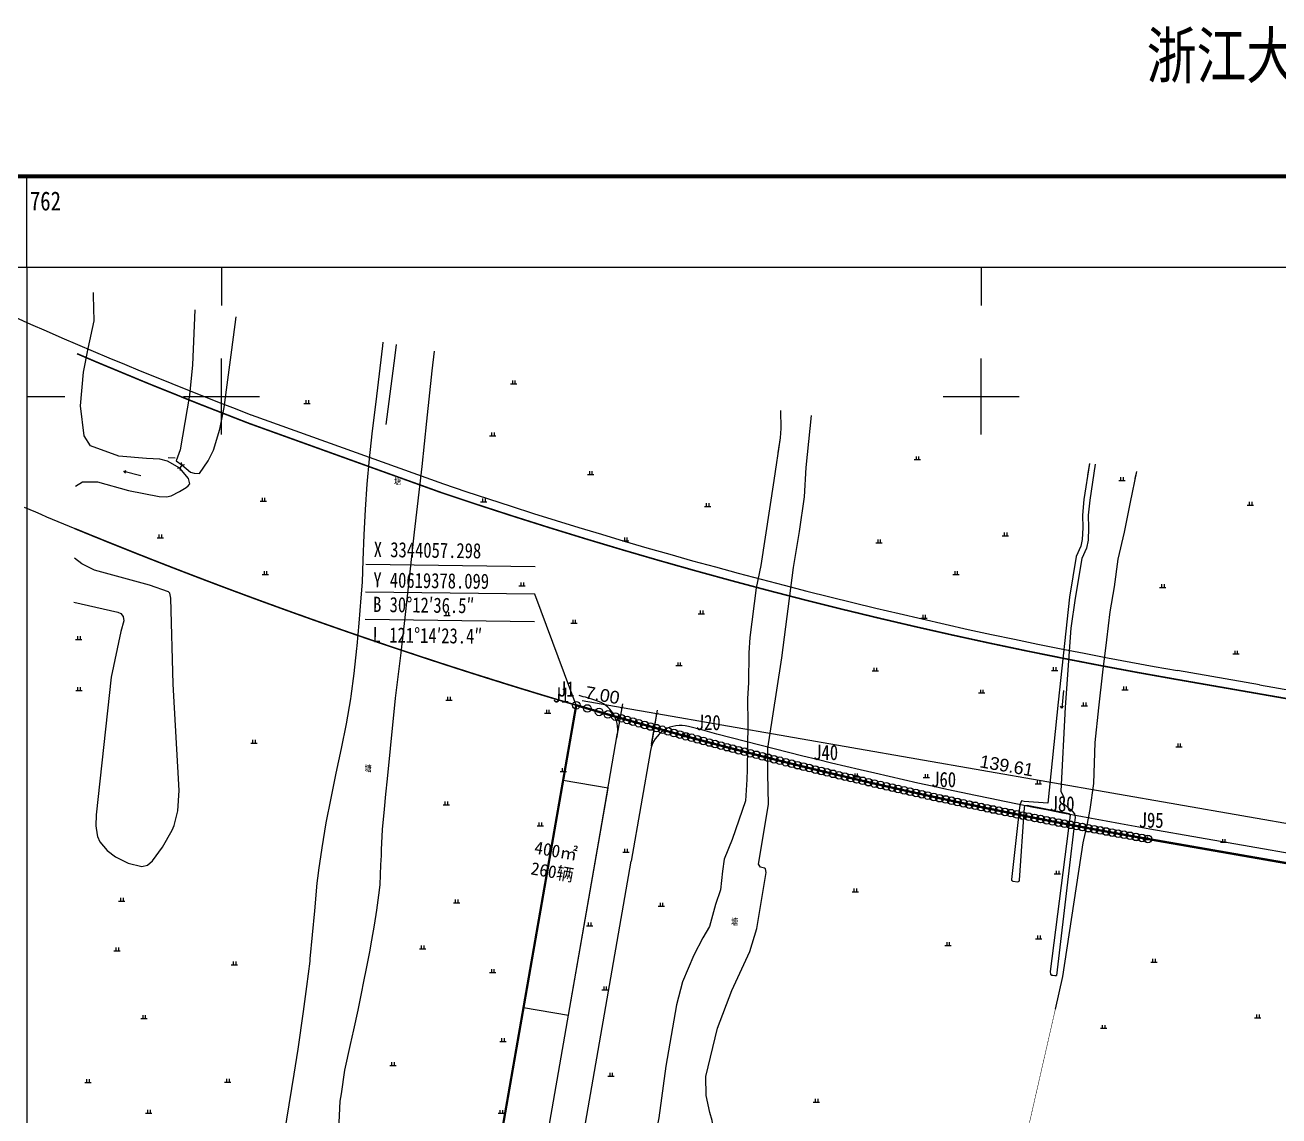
# Model space of a CAD drawing. Extents: x 274235 to 276654, y 142848 to 144425.
# Drawn here: x 274761.2 to 275008.8, y 143408 to 143623.3 of the extents above; entities that cross this region are included whole.
import ezdxf
from ezdxf.enums import TextEntityAlignment as Align

# ---------------------------------------------------------------- set-up
doc = ezdxf.new("R2010")
doc.units = 0
doc.header["$LTSCALE"] = 1.5
doc.header["$PDMODE"] = 1
doc.header["$PDSIZE"] = 0.2
doc.linetypes.add('X31', pattern=[1.8, 1.2, -0.6])
doc.layers.get('0').update_dxf_attribs({"linetype": 'CONTINUOUS', "lineweight": 0})
doc.layers.get('Defpoints').update_dxf_attribs({"linetype": 'CONTINUOUS'})
for name, color, linetype, lineweight in [('_ACM-A-ANNO-DIMS', 7, 'CONTINUOUS', 5), ('_ACM-A-SITE-PAKG', 1, 'CONTINUOUS', 5), ('_ACM-A-SITE-ROAD', 2, 'CONTINUOUS', 18), ('DMTZ', 8, 'CONTINUOUS', 0), ('JZD', 1, 'CONTINUOUS', 0), ('JZP', 1, 'CONTINUOUS', 0), ('RD-红线', 7, 'CONTINUOUS', 13), ('SXSS', 8, 'CONTINUOUS', 0), ('TK', 7, 'CONTINUOUS', 0), ('ZBTZ', 8, 'CONTINUOUS', 0)]:
    doc.layers.add(name, color=color, linetype=linetype, lineweight=lineweight)
doc.layers.add('Legends', color=7, linetype='CONTINUOUS')
doc.styles.add('_ACM-G-NOTES', font='arial.ttf', dxfattribs={"height": 2.5})
doc.styles.add('HZ', font='', dxfattribs={"width": 0.8})
doc.styles.get("Standard").update_dxf_attribs({"font": ''})
doc.styles.add('水系性质说明', font='', dxfattribs={"width": 0.8, "height": 1.25})
doc.styles.add('等线体', font='')
doc.styles.get('HZ').set_extended_font_data('NSimSun')
doc.styles.get('Standard').set_extended_font_data('NSimSun')
doc.styles.get('水系性质说明').set_extended_font_data('NSimSun')
doc.styles.get('等线体').set_extended_font_data('NSimSun')
doc.linetypes.add('10421', pattern='A,2,[150,AAA.SHX,S=1,R=0,X=0,Y=1],1e-11', length=2)
doc.linetypes.add('1161', pattern='A,0,[149,AAA.SHX,S=0.15,R=0,X=0,Y=0],-1.6', length=1.6)
doc.dimstyles.new('_ACM-DIM-A_m', dxfattribs={"dimscale": 0.5, "dimtxt": 2.5, "dimasz": 1, "dimexe": 1.5, "dimexo": 2.5, "dimgap": 1, "dimtad": 1, "dimzin": 1, "dimdsep": 46, "dimtxsty": '_ACM-G-NOTES', "dimblk": 'ARCHTICK', "dimcen": 2.5, "dimclrd": 256, "dimclre": 256, "dimclrt": 256, "dimazin": 0, "dimtfac": 1, "dimtmove": 0, "dimatfit": 3, "dimldrblk": 'DOTSMALL', "dimfxl": 1, "dimlwd": 18, "dimlwe": 18, "dimarcsym": 0})

# ---------------------------------------------------------------- blocks, each defined once
blk = doc.blocks.new('gc119')
for p, q in [((-1.25, 0), (1.25, 0)), ((-0.5, 1.3), (-0.5, 0)), ((0.5, 1.3), (0.5, 0))]:
    blk.add_line(p, q)
blk = doc.blocks.new('gc086')
for p, q in [((0, 0), (7, 0)), ((7, 0), (6.18, 0.57)), ((7, 0), (6.18, -0.57))]:
    blk.add_line(p, q)
blk = doc.blocks.new('GC0000')
at = {"linetype": 'Continuous'}
blk.add_point((0, 0), dxfattribs=at)
blk = doc.blocks.new('ROAD-BLOCK')
at = {"layer": '_ACM-A-SITE-ROAD'}
blk.add_line((-367.91, -32.56), (-367.91, 208.21), dxfattribs=at)
for points in [[(-212.3, 201.59), (-252.14, 201.59, -0.028559), (-367.91, 208.21)], [(-359.91, -0.82), (-359.91, -1.32, 0.414214), (-359.41, -1.82), (-359.41, -1.82, 0.414214), (-358.91, -1.32), (-358.91, 184.06), (-358.91, 203.85, 0.382125), (-364.25, 209.81, -0.000853), (-367.68, 210.2)], [(-212.3, 203.59), (-252.14, 203.59, -0.023021), (-345.36, 207.89, 0.441442), (-351.91, 201.91), (-351.91, 179.78)], [(-307.45, 18.36), (-313.17, 12.65, 0.198912), (-313.75, 11.23), (-313.75, -9.53, -0.414214), (-319.75, -15.53), (-345.91, -15.53, -0.414214), (-351.91, -9.53), (-351.91, 179.78)]]:
    blk.add_lwpolyline(points, format="xyb", dxfattribs=at)
blk = doc.blocks.new('A$C58C25E19')
at = {"color": 1, "linetype": 'Continuous', "flags": 128}
blk.add_lwpolyline([(-29.63, 4.77), (-68.97, 11.09), (-70.15, 11.28), (-71.33, 11.48), (-72.51, 11.67), (-73.69, 11.86), (-74.87, 12.06), (-76.05, 12.26), (-77.23, 12.46), (-78.41, 12.66), (-79.59, 12.86), (-80.77, 13.06), (-81.95, 13.27), (-83.13, 13.47), (-84.31, 13.68), (-85.49, 13.89), (-86.67, 14.1), (-87.84, 14.31), (-89.02, 14.53), (-90.2, 14.74), (-91.38, 14.96), (-92.56, 15.17), (-93.74, 15.39), (-94.91, 15.61), (-96.09, 15.83), (-97.27, 16.06), (-98.45, 16.28), (-99.62, 16.51), (-100.8, 16.73), (-101.98, 16.96), (-103.15, 17.19), (-104.33, 17.42), (-105.5, 17.66), (-106.68, 17.89), (-107.86, 18.13), (-109.03, 18.36), (-110.21, 18.6), (-111.38, 18.84), (-112.56, 19.08), (-113.73, 19.33), (-114.9, 19.57), (-116.08, 19.82), (-117.25, 20.06), (-118.43, 20.31), (-119.6, 20.56), (-120.77, 20.81), (-121.95, 21.06), (-123.12, 21.32), (-124.29, 21.57), (-125.46, 21.83), (-126.64, 22.09), (-127.81, 22.35), (-128.98, 22.61), (-130.15, 22.87), (-131.32, 23.13), (-132.49, 23.4), (-133.66, 23.66), (-134.83, 23.93), (-136, 24.2), (-137.17, 24.47), (-138.34, 24.74), (-139.51, 25.02), (-140.68, 25.29), (-141.85, 25.57), (-143.02, 25.85), (-144.19, 26.12), (-145.36, 26.41), (-146.52, 26.69), (-147.69, 26.97), (-148.86, 27.25), (-150.02, 27.54), (-151.19, 27.83), (-152.36, 28.12), (-153.52, 28.41), (-154.69, 28.7), (-155.85, 28.99), (-157.02, 29.29), (-158.18, 29.58), (-159.35, 29.88), (-160.51, 30.18), (-161.68, 30.48), (-162.84, 30.78), (-164, 31.08), (-165.16, 31.38), (-166.33, 31.69), (-167.49, 32), (-168.65, 32.3), (-169.81, 32.61), (-170.97, 32.92), (-172.14, 33.24), (-173.3, 33.55), (-174.46, 33.87), (-175.62, 34.18), (-176.78, 34.5), (-177.93, 34.82), (-179.09, 35.14), (-180.25, 35.46), (-181.41, 35.79), (-182.57, 36.11), (-183.72, 36.44), (-184.88, 36.76), (-186.04, 37.09), (-187.19, 37.42), (-188.35, 37.75), (-189.51, 38.09), (-190.66, 38.42), (-191.82, 38.76), (-192.97, 39.09), (-194.12, 39.43), (-195.28, 39.77), (-196.43, 40.11), (-197.58, 40.46), (-198.74, 40.8), (-199.89, 41.15), (-201.04, 41.49), (-202.19, 41.84), (-203.34, 42.19), (-204.49, 42.54), (-205.64, 42.89), (-206.79, 43.25), (-207.94, 43.6), (-209.09, 43.96), (-210.24, 44.31), (-211.39, 44.67), (-212.53, 45.03), (-213.68, 45.4), (-214.83, 45.76), (-215.97, 46.12), (-217.12, 46.49), (-218.27, 46.86), (-219.41, 47.22), (-220.56, 47.59), (-221.7, 47.96), (-222.84, 48.34), (-223.99, 48.71), (-225.13, 49.09), (-226.27, 49.46), (-227.41, 49.84), (-228.55, 50.22), (-229.7, 50.6), (-230.84, 50.98), (-231.98, 51.37), (-233.12, 51.75), (-234.26, 52.14), (-235.39, 52.52), (-236.53, 52.91), (-237.67, 53.3), (-238.81, 53.69), (-239.94, 54.09), (-241.08, 54.48), (-242.22, 54.88), (-243.35, 55.27), (-244.49, 55.67), (-245.62, 56.07), (-246.75, 56.47), (-247.89, 56.87), (-249.02, 57.28), (-250.15, 57.68), (-251.28, 58.09), (-252.42, 58.49), (-253.55, 58.9), (-254.68, 59.31), (-255.81, 59.72), (-256.94, 60.14), (-258.06, 60.55), (-259.19, 60.97), (-260.32, 61.38), (-261.45, 61.8), (-262.57, 62.22), (-263.7, 62.64), (-264.83, 63.06), (-265.95, 63.49), (-267.08, 63.91), (-268.2, 64.34), (-269.32, 64.76), (-270.45, 65.19), (-271.57, 65.62), (-272.69, 66.05), (-273.81, 66.49), (-274.93, 66.92), (-276.05, 67.36), (-277.17, 67.79), (-278.29, 68.23), (-279.41, 68.67), (-280.53, 69.11), (-281.65, 69.55), (-282.76, 69.99), (-283.88, 70.44), (-284.99, 70.88), (-286.11, 71.33), (-287.22, 71.78), (-288.34, 72.23), (-289.45, 72.68), (-290.56, 73.13), (-291.68, 73.58)], dxfattribs=at)
at = {"layer": 'RD-红线'}
blk.add_line((-47.34, 41.81), (-63.56, 44.42), dxfattribs=at)
blk.add_line((-47.34, 41.81), (-63.56, 44.42), dxfattribs=at)
at = {"layer": 'RD-红线', "linetype": 'ByBlock'}
blk.add_lwpolyline([(-247.19, 92.5), (-209, 79.33)], dxfattribs=at)
blk.add_lwpolyline([(-247.19, 92.5), (-209, 79.33)], dxfattribs=at)
at = {"layer": 'RD-红线'}
blk.add_lwpolyline([(-47.34, 41.81), (-15.74, 36.73)], dxfattribs=at)
blk.add_lwpolyline([(-47.34, 41.81), (-15.74, 36.73)], dxfattribs=at)
for start, end in [(243.53077, 249.79254), (243.53077, 249.79254), (252.1453, 260.86233), (252.1453, 260.86233)]:
    blk.add_arc((92.7, 1015.94), 984, start, end, dxfattribs=at)
blk = doc.blocks.new('_ArchTick')
at = {"const_width": 0.15}
blk.add_lwpolyline([(-0.5, -0.5), (0.5, 0.5)], dxfattribs=at)
blk = doc.blocks.new('*D1752')
at = {"layer": '_ACM-A-ANNO-DIMS', "lineweight": 18}
for p, q in [((274884.89, 143481.05), (274886.12, 143488.12)), ((275023.52, 143463.4), (274885.99, 143487.38)), ((275022.42, 143457.06), (275023.65, 143464.14))]:
    blk.add_line(p, q, dxfattribs=at)
at = {"layer": 'Defpoints', "color": 0}
for p in [(274885.99, 143487.38), (274884.67, 143479.82), (275022.2, 143455.83)]:
    blk.add_point(p, dxfattribs=at)
at = {"layer": '_ACM-A-ANNO-DIMS', "lineweight": 18, "xscale": 0.5, "yscale": 0.5, "zscale": 0.5}
for p, rotation in [((274885.99, 143487.38), 170.1075691695914), ((275023.52, 143463.4), 350.1075691695913)]:
    blk.add_blockref('_ArchTick', p, dxfattribs=dict(at, rotation=rotation))
at = {"layer": '_ACM-A-ANNO-DIMS', "insert": (274955.06, 143477.14), "char_height": 2.5, "attachment_point": 5, "rotation": 350.1076, "style": '_ACM-G-NOTES'}
blk.add_mtext('139.61', dxfattribs=at)
blk = doc.blocks.new('_DotSmall')
at = {"color": 0, "linetype": 'ByBlock', "const_width": 0.5}
blk.add_lwpolyline([(-0.0625, 0, 1), (0.0625, 0, 1)], format="xyb", close=True, dxfattribs=at)
blk = doc.blocks.new('*D1757')
at = {"layer": '_ACM-A-ANNO-DIMS', "lineweight": 18}
for p, q in [((274879.1, 143488.59), (274871.25, 143489.96)), ((274878.05, 143482.56), (274879.23, 143489.33)), ((274885.99, 143487.38), (274879.1, 143488.59)), ((274884.94, 143481.36), (274886.12, 143488.12))]:
    blk.add_line(p, q, dxfattribs=at)
at = {"layer": 'Defpoints', "color": 0}
for p in [(274879.1, 143488.59), (274877.83, 143481.33), (274884.73, 143480.13)]:
    blk.add_point(p, dxfattribs=at)
at = {"layer": '_ACM-A-ANNO-DIMS', "lineweight": 18, "xscale": 0.5, "yscale": 0.5, "zscale": 0.5}
for p, rotation in [((274879.1, 143488.59), 170.1075691695914), ((274885.99, 143487.38), 350.1075691695913)]:
    blk.add_blockref('_ArchTick', p, dxfattribs=dict(at, rotation=rotation))
at = {"layer": '_ACM-A-ANNO-DIMS', "insert": (274875.23, 143491.06), "char_height": 2.5, "attachment_point": 5, "rotation": 350.1076, "style": '_ACM-G-NOTES'}
blk.add_mtext('7.00', dxfattribs=at)

msp = doc.modelspace()

# ---------------------------------------------------------------- linework, layer by layer
at = {"linetype": 'Continuous'}
for p, q in [((274861.966, 143516.419), (274828.519, 143516.86)), ((274861.889, 143510.976), (274828.442, 143511.417)), ((274870.047, 143489.083), (274861.889, 143510.976)), ((274861.836, 143505.564), (274828.389, 143506.005))]:
    msp.add_line(p, q, dxfattribs=at)
at = {"color": 4, "linetype": 'Continuous', "const_width": 0.3, "flags": 128}
for points in [[(274771.463, 143558.473), (274775.541, 143556.729), (274785.475, 143552.609), (274795.453, 143548.597), (274805.474, 143544.695), (274843.492, 143531.018), (274850.595, 143528.657), (274857.716, 143526.349), (274864.854, 143524.096), (274872.009, 143521.897), (274879.18, 143519.752), (274886.368, 143517.662), (274893.571, 143515.627), (274900.79, 143513.647), (274908.023, 143511.722), (274915.271, 143509.851), (274922.533, 143508.036), (274929.809, 143506.277), (274937.097, 143504.572), (274944.399, 143502.923), (274951.713, 143501.33), (274959.038, 143499.792), (274966.376, 143498.311), (274973.724, 143496.885), (274981.083, 143495.515), (274988.452, 143494.201), (275004.639, 143491.378), (275028.607, 143487.198)], [(274771.48, 143558.462), (274775.558, 143556.718), (274785.49, 143552.599), (274795.466, 143548.588), (274805.485, 143544.687), (274843.497, 143531.012), (274850.599, 143528.651), (274857.718, 143526.344), (274864.855, 143524.091), (274872.009, 143521.892), (274879.179, 143519.748), (274886.366, 143517.658), (274893.568, 143515.623), (274900.785, 143513.644), (274908.018, 143511.719), (274915.264, 143509.849), (274922.525, 143508.034), (274929.799, 143506.274), (274937.087, 143504.57), (274944.387, 143502.922), (274951.699, 143501.329), (274959.024, 143499.791), (274966.36, 143498.31), (274973.707, 143496.884), (274981.064, 143495.514), (274988.432, 143494.201), (275004.616, 143491.378), (275028.581, 143487.199)], [(275022.205, 143455.831), (274982.954, 143462.676), (274981.776, 143462.883), (274980.598, 143463.09), (274979.42, 143463.299), (274978.243, 143463.509), (274977.065, 143463.721), (274975.888, 143463.934), (274974.71, 143464.149), (274973.533, 143464.365), (274972.356, 143464.582), (274971.18, 143464.801), (274970.003, 143465.022), (274968.827, 143465.243), (274967.65, 143465.466), (274966.474, 143465.691), (274965.298, 143465.916), (274964.123, 143466.144), (274962.947, 143466.372), (274961.772, 143466.602), (274960.597, 143466.834), (274959.422, 143467.067), (274958.247, 143467.301), (274957.072, 143467.536), (274955.898, 143467.773), (274954.723, 143468.012), (274953.549, 143468.252), (274952.375, 143468.493), (274951.202, 143468.736), (274950.028, 143468.98), (274948.855, 143469.225), (274947.682, 143469.472), (274946.509, 143469.72), (274945.337, 143469.97), (274944.164, 143470.221), (274942.992, 143470.474), (274941.82, 143470.727), (274940.648, 143470.983), (274939.477, 143471.239), (274938.305, 143471.498), (274937.134, 143471.757), (274935.964, 143472.018), (274934.793, 143472.28), (274933.623, 143472.544), (274932.453, 143472.809), (274931.283, 143473.075), (274930.113, 143473.343), (274928.944, 143473.612), (274927.775, 143473.883), (274926.606, 143474.155), (274925.437, 143474.429), (274924.269, 143474.703), (274923.101, 143474.98), (274921.933, 143475.257), (274920.766, 143475.536), (274919.598, 143475.817), (274918.431, 143476.098), (274917.265, 143476.382), (274916.098, 143476.666), (274914.932, 143476.952), (274913.766, 143477.24), (274912.601, 143477.528), (274911.435, 143477.818), (274910.27, 143478.11), (274909.105, 143478.403), (274907.941, 143478.697), (274906.777, 143478.993), (274905.613, 143479.29), (274904.449, 143479.589), (274903.286, 143479.888), (274902.123, 143480.19), (274900.961, 143480.492), (274899.798, 143480.797), (274898.636, 143481.102), (274897.475, 143481.409), (274896.313, 143481.717), (274895.152, 143482.027), (274893.992, 143482.338), (274892.831, 143482.65), (274891.671, 143482.964), (274890.511, 143483.279), (274889.352, 143483.595), (274888.193, 143483.913), (274887.034, 143484.232), (274885.876, 143484.553), (274884.718, 143484.875), (274883.56, 143485.198), (274882.403, 143485.523), (274881.246, 143485.849), (274880.089, 143486.177), (274878.933, 143486.506), (274877.777, 143486.836), (274876.621, 143487.168), (274875.466, 143487.501), (274874.311, 143487.835), (274873.157, 143488.171), (274872.003, 143488.508), (274870.849, 143488.847), (274869.696, 143489.187), (274868.543, 143489.528), (274867.39, 143489.871), (274866.238, 143490.215), (274865.086, 143490.56), (274863.935, 143490.907), (274862.784, 143491.255), (274861.633, 143491.605), (274860.483, 143491.956), (274859.333, 143492.308), (274858.183, 143492.662), (274857.034, 143493.016), (274855.886, 143493.373), (274854.738, 143493.731), (274853.59, 143494.09), (274852.442, 143494.45), (274851.295, 143494.812), (274850.149, 143495.175), (274849.003, 143495.54), (274847.857, 143495.905), (274846.711, 143496.273), (274845.567, 143496.641), (274844.422, 143497.011), (274843.278, 143497.382), (274842.134, 143497.755), (274840.991, 143498.129), (274839.849, 143498.505), (274838.706, 143498.881), (274837.564, 143499.259), (274836.423, 143499.639), (274835.282, 143500.02), (274834.142, 143500.402), (274833.002, 143500.785), (274831.862, 143501.17), (274830.723, 143501.556), (274829.584, 143501.944), (274828.446, 143502.333), (274827.308, 143502.723), (274826.171, 143503.115), (274825.034, 143503.507), (274823.898, 143503.902), (274822.762, 143504.297), (274821.627, 143504.694), (274820.492, 143505.093), (274819.357, 143505.492), (274818.223, 143505.893), (274817.09, 143506.295), (274815.957, 143506.699), (274814.825, 143507.104), (274813.693, 143507.51), (274812.561, 143507.918), (274811.43, 143508.327), (274810.3, 143508.737), (274809.17, 143509.149), (274808.04, 143509.562), (274806.911, 143509.976), (274805.783, 143510.392), (274804.655, 143510.809), (274803.527, 143511.227), (274802.401, 143511.647), (274801.274, 143512.068), (274800.148, 143512.49), (274799.023, 143512.913), (274797.898, 143513.338), (274796.774, 143513.765), (274795.65, 143514.192), (274794.527, 143514.621), (274793.404, 143515.051), (274792.282, 143515.483), (274791.16, 143515.916), (274790.039, 143516.35), (274788.919, 143516.785), (274787.799, 143517.222), (274786.68, 143517.66), (274785.561, 143518.099), (274784.442, 143518.54), (274783.325, 143518.982), (274782.207, 143519.425), (274781.091, 143519.87), (274779.975, 143520.316), (274778.859, 143520.763), (274777.744, 143521.212), (274776.63, 143521.662), (274775.516, 143522.113), (274774.403, 143522.565), (274773.29, 143523.019), (274772.178, 143523.474), (274771.067, 143523.93), (274771.008, 143523.954)], [(275022.18, 143455.838), (274982.936, 143462.682), (274981.758, 143462.888), (274980.58, 143463.095), (274979.402, 143463.304), (274978.225, 143463.515), (274977.047, 143463.726), (274975.87, 143463.939), (274974.693, 143464.154), (274973.516, 143464.37), (274972.34, 143464.587), (274971.163, 143464.806), (274969.987, 143465.026), (274968.811, 143465.248), (274967.634, 143465.471), (274966.459, 143465.695), (274965.283, 143465.921), (274964.107, 143466.148), (274962.932, 143466.377), (274961.757, 143466.607), (274960.582, 143466.838), (274959.407, 143467.071), (274958.232, 143467.305), (274957.058, 143467.541), (274955.884, 143467.778), (274954.709, 143468.016), (274953.536, 143468.256), (274952.362, 143468.497), (274951.188, 143468.74), (274950.015, 143468.984), (274948.842, 143469.229), (274947.669, 143469.476), (274946.497, 143469.724), (274945.324, 143469.974), (274944.152, 143470.225), (274942.98, 143470.478), (274941.808, 143470.731), (274940.637, 143470.987), (274939.466, 143471.243), (274938.294, 143471.501), (274937.124, 143471.761), (274935.953, 143472.022), (274934.783, 143472.284), (274933.613, 143472.547), (274932.443, 143472.812), (274931.273, 143473.079), (274930.104, 143473.347), (274928.934, 143473.616), (274927.765, 143473.886), (274926.597, 143474.158), (274925.428, 143474.432), (274924.26, 143474.707), (274923.092, 143474.983), (274921.925, 143475.26), (274920.757, 143475.539), (274919.59, 143475.82), (274918.424, 143476.101), (274917.257, 143476.385), (274916.091, 143476.669), (274914.925, 143476.955), (274913.759, 143477.242), (274912.594, 143477.531), (274911.429, 143477.821), (274910.264, 143478.113), (274909.099, 143478.406), (274907.935, 143478.7), (274906.771, 143478.996), (274905.607, 143479.293), (274904.444, 143479.591), (274903.281, 143479.891), (274902.118, 143480.192), (274900.956, 143480.495), (274899.794, 143480.799), (274898.632, 143481.104), (274897.47, 143481.411), (274896.309, 143481.719), (274895.148, 143482.029), (274893.988, 143482.339), (274892.828, 143482.652), (274891.668, 143482.965), (274890.508, 143483.281), (274889.349, 143483.597), (274888.19, 143483.915), (274887.032, 143484.234), (274885.874, 143484.555), (274884.716, 143484.877), (274883.558, 143485.2), (274882.401, 143485.525), (274881.244, 143485.851), (274880.088, 143486.178), (274878.932, 143486.507), (274877.776, 143486.837), (274876.621, 143487.169), (274875.466, 143487.502), (274874.311, 143487.836), (274873.157, 143488.172), (274872.003, 143488.509), (274870.849, 143488.848), (274869.696, 143489.188), (274868.544, 143489.529), (274867.391, 143489.871), (274866.239, 143490.216), (274865.087, 143490.561), (274863.936, 143490.908), (274862.785, 143491.256), (274861.635, 143491.605), (274860.485, 143491.956), (274859.335, 143492.308), (274858.186, 143492.662), (274857.037, 143493.017), (274855.889, 143493.373), (274854.741, 143493.731), (274853.593, 143494.09), (274852.446, 143494.45), (274851.299, 143494.812), (274850.153, 143495.175), (274849.007, 143495.539), (274847.861, 143495.905), (274846.716, 143496.272), (274845.571, 143496.641), (274844.427, 143497.011), (274843.283, 143497.382), (274842.14, 143497.755), (274840.997, 143498.128), (274839.854, 143498.504), (274838.712, 143498.881), (274837.57, 143499.259), (274836.429, 143499.638), (274835.289, 143500.019), (274834.148, 143500.401), (274833.008, 143500.784), (274831.869, 143501.169), (274830.73, 143501.555), (274829.592, 143501.943), (274828.454, 143502.331), (274827.316, 143502.721), (274826.179, 143503.113), (274825.042, 143503.506), (274823.906, 143503.9), (274822.771, 143504.296), (274821.635, 143504.692), (274820.501, 143505.091), (274819.366, 143505.49), (274818.233, 143505.891), (274817.099, 143506.293), (274815.967, 143506.697), (274814.834, 143507.102), (274813.703, 143507.508), (274812.571, 143507.916), (274811.441, 143508.325), (274810.31, 143508.735), (274809.18, 143509.146), (274808.051, 143509.559), (274806.922, 143509.974), (274805.794, 143510.389), (274804.666, 143510.806), (274803.539, 143511.224), (274802.413, 143511.644), (274801.286, 143512.065), (274800.161, 143512.487), (274799.036, 143512.91), (274797.911, 143513.335), (274796.787, 143513.761), (274795.663, 143514.189), (274794.54, 143514.618), (274793.418, 143515.048), (274792.296, 143515.479), (274791.174, 143515.912), (274790.053, 143516.346), (274788.933, 143516.781), (274787.813, 143517.218), (274786.694, 143517.656), (274785.575, 143518.095), (274784.457, 143518.536), (274783.34, 143518.978), (274782.223, 143519.421), (274781.106, 143519.866), (274779.99, 143520.312), (274778.875, 143520.759), (274777.76, 143521.207), (274776.646, 143521.657), (274775.533, 143522.108), (274774.419, 143522.56), (274773.307, 143523.014), (274772.195, 143523.469), (274771.084, 143523.925), (274771.026, 143523.949)]]:
    msp.add_lwpolyline(points, dxfattribs=at)
at = {"layer": '_ACM-A-SITE-PAKG'}
msp.add_lwpolyline([(274876.325, 143472.692), (274867.458, 143474.238), (274859.64, 143429.415), (274868.507, 143427.869)], close=True, dxfattribs=at)
at = {"layer": 'DMTZ', "linetype": '10421'}
for points in [[(274964.675, 143429.11), (274966.131, 143435.541), (274970.132, 143461.912), (274970.932, 143465.375), (274971.57, 143468.482), (274972.235, 143473.62), (274972.543, 143481.731), (274973.261, 143488.539), (274974.048, 143495.637), (274974.804, 143501.97), (274975.473, 143507.54), (274976.335, 143512.461), (274977.091, 143517.932), (274978.334, 143523.268), (274979.477, 143529.152), (274980.735, 143535.223)], [(274980.442, 143533.812), (274980.735, 143535.223)]]:
    msp.add_lwpolyline(points, dxfattribs=at)
at = {"layer": 'JZD', "color": 240, "const_width": 0.45, "flags": 128}
msp.add_lwpolyline([(274828.681, 143251.889), (274870.047, 143489.083), (274872.262, 143488.433), (274874.567, 143487.763), (274876.314, 143487.256), (274877.777, 143486.836), (274878.933, 143486.506), (274880.089, 143486.177), (274881.245, 143485.849), (274882.402, 143485.523), (274883.56, 143485.198), (274884.717, 143484.875), (274885.875, 143484.553), (274887.034, 143484.232), (274888.193, 143483.913), (274889.352, 143483.595), (274890.511, 143483.278), (274891.671, 143482.963), (274892.831, 143482.65), (274893.991, 143482.337), (274895.152, 143482.026), (274896.313, 143481.717), (274897.474, 143481.408), (274898.636, 143481.102), (274899.798, 143480.796), (274900.96, 143480.492), (274902.123, 143480.19), (274903.286, 143479.888), (274904.449, 143479.588), (274905.613, 143479.29), (274906.776, 143478.993), (274907.941, 143478.697), (274909.105, 143478.403), (274910.27, 143478.11), (274911.435, 143477.818), (274912.6, 143477.528), (274913.766, 143477.239), (274914.932, 143476.952), (274916.098, 143476.666), (274917.264, 143476.381), (274918.431, 143476.098), (274919.598, 143475.816), (274920.765, 143475.536), (274921.933, 143475.257), (274923.101, 143474.979), (274924.269, 143474.703), (274925.437, 143474.428), (274926.606, 143474.155), (274927.774, 143473.883), (274928.944, 143473.612), (274930.113, 143473.343), (274931.282, 143473.075), (274932.452, 143472.809), (274933.622, 143472.543), (274934.793, 143472.28), (274935.963, 143472.018), (274937.134, 143471.757), (274938.305, 143471.497), (274939.476, 143471.239), (274940.648, 143470.982), (274941.82, 143470.727), (274942.992, 143470.473), (274944.164, 143470.221), (274945.336, 143469.97), (274946.509, 143469.72), (274947.682, 143469.472), (274948.855, 143469.225), (274950.028, 143468.98), (274951.201, 143468.735), (274952.375, 143468.493), (274953.549, 143468.252), (274954.723, 143468.012), (274955.897, 143467.773), (274957.072, 143467.536), (274958.246, 143467.301), (274959.421, 143467.066), (274960.596, 143466.833), (274961.771, 143466.602), (274962.947, 143466.372), (274964.122, 143466.143), (274965.298, 143465.916), (274966.474, 143465.69), (274967.65, 143465.466), (274968.826, 143465.243), (274970.003, 143465.021), (274971.179, 143464.801), (274972.356, 143464.582), (274973.533, 143464.365), (274974.71, 143464.149), (274975.887, 143463.934), (274977.065, 143463.721), (274978.242, 143463.509), (274979.42, 143463.299), (274980.598, 143463.09), (274981.776, 143462.882), (274982.954, 143462.676), (275022.205, 143455.831)], dxfattribs=at)
at = {"layer": 'JZD', "color": 1, "const_width": 0.45, "flags": 128}
msp.add_lwpolyline([(274828.688, 143251.929), (274870.047, 143489.083), (274872.261, 143488.433), (274874.566, 143487.763), (274876.313, 143487.257), (274877.775, 143486.836), (274878.931, 143486.506), (274880.087, 143486.177), (274881.243, 143485.85), (274882.4, 143485.524), (274883.557, 143485.199), (274884.715, 143484.876), (274885.873, 143484.554), (274887.031, 143484.233), (274888.189, 143483.914), (274889.348, 143483.596), (274890.508, 143483.279), (274891.667, 143482.964), (274892.827, 143482.651), (274893.987, 143482.338), (274895.148, 143482.027), (274896.308, 143481.718), (274897.47, 143481.41), (274898.631, 143481.103), (274899.793, 143480.798), (274900.955, 143480.494), (274902.118, 143480.191), (274903.28, 143479.89), (274904.443, 143479.59), (274905.607, 143479.292), (274906.77, 143478.994), (274907.934, 143478.699), (274909.098, 143478.405), (274910.263, 143478.112), (274911.428, 143477.82), (274912.593, 143477.53), (274913.758, 143477.241), (274914.924, 143476.954), (274916.09, 143476.668), (274917.256, 143476.384), (274918.423, 143476.1), (274919.59, 143475.819), (274920.757, 143475.538), (274921.924, 143475.259), (274923.092, 143474.982), (274924.26, 143474.705), (274925.428, 143474.431), (274926.596, 143474.157), (274927.765, 143473.885), (274928.934, 143473.615), (274930.103, 143473.346), (274931.272, 143473.078), (274932.442, 143472.811), (274933.612, 143472.546), (274934.782, 143472.283), (274935.952, 143472.02), (274937.123, 143471.76), (274938.294, 143471.5), (274939.465, 143471.242), (274940.636, 143470.986), (274941.808, 143470.73), (274942.979, 143470.477), (274944.151, 143470.224), (274945.324, 143469.973), (274946.496, 143469.723), (274947.669, 143469.475), (274948.841, 143469.228), (274950.014, 143468.983), (274951.188, 143468.739), (274952.361, 143468.496), (274953.535, 143468.255), (274954.709, 143468.015), (274955.883, 143467.777), (274957.057, 143467.54), (274958.231, 143467.304), (274959.406, 143467.07), (274960.581, 143466.837), (274961.756, 143466.606), (274962.931, 143466.376), (274964.106, 143466.147), (274965.282, 143465.92), (274966.458, 143465.694), (274967.634, 143465.47), (274968.81, 143465.247), (274969.986, 143465.025), (274971.162, 143464.805), (274972.339, 143464.586), (274973.516, 143464.369), (274974.692, 143464.153), (274975.87, 143463.938), (274977.047, 143463.725), (274978.224, 143463.514), (274979.401, 143463.303), (274980.579, 143463.094), (274981.757, 143462.887), (274982.935, 143462.681), (275022.179, 143455.837)], dxfattribs=at)
at = {"layer": 'JZP', "linetype": 'Continuous'}
for centre in [(274870.047, 143489.083), (274870.047, 143489.083), (274872.261, 143488.433), (274872.262, 143488.433), (274874.566, 143487.763), (274874.567, 143487.763), (274876.313, 143487.257), (274876.314, 143487.256), (274877.775, 143486.836), (274877.777, 143486.836), (274878.931, 143486.506), (274878.933, 143486.506), (274880.087, 143486.177), (274880.089, 143486.177), (274881.243, 143485.85), (274881.245, 143485.849), (274882.4, 143485.524), (274882.402, 143485.523), (274883.557, 143485.199), (274883.56, 143485.198), (274884.715, 143484.876), (274884.717, 143484.875), (274885.873, 143484.554), (274885.875, 143484.553), (274887.031, 143484.233), (274887.034, 143484.232), (274888.189, 143483.914), (274888.193, 143483.913), (274889.348, 143483.596), (274889.352, 143483.595), (274890.508, 143483.279), (274890.511, 143483.278), (274891.667, 143482.964), (274891.671, 143482.963), (274892.827, 143482.651), (274892.831, 143482.65), (274893.987, 143482.338), (274893.991, 143482.337), (274895.148, 143482.027), (274895.152, 143482.026), (274896.308, 143481.718), (274896.313, 143481.717), (274897.47, 143481.41), (274897.474, 143481.408), (274898.631, 143481.103), (274898.636, 143481.102), (274899.793, 143480.798), (274899.798, 143480.796), (274900.955, 143480.494), (274900.96, 143480.492), (274902.118, 143480.191), (274902.123, 143480.19), (274903.28, 143479.89), (274903.286, 143479.888), (274904.443, 143479.59), (274904.449, 143479.588), (274905.607, 143479.292), (274905.613, 143479.29), (274906.77, 143478.994), (274906.776, 143478.993), (274907.934, 143478.699), (274907.941, 143478.697), (274909.098, 143478.405), (274909.105, 143478.403), (274910.263, 143478.112), (274910.27, 143478.11), (274911.428, 143477.82), (274911.435, 143477.818), (274912.593, 143477.53), (274912.6, 143477.528), (274913.758, 143477.241), (274913.766, 143477.239), (274914.924, 143476.954), (274914.932, 143476.952), (274916.09, 143476.668), (274916.098, 143476.666), (274917.256, 143476.384), (274917.264, 143476.381), (274918.423, 143476.1), (274918.431, 143476.098), (274919.59, 143475.819), (274919.598, 143475.816), (274920.757, 143475.538), (274920.765, 143475.536), (274921.924, 143475.259), (274921.933, 143475.257), (274923.092, 143474.982), (274923.101, 143474.979), (274924.26, 143474.705), (274924.269, 143474.703), (274925.428, 143474.431), (274925.437, 143474.428), (274926.596, 143474.157), (274926.606, 143474.155), (274927.765, 143473.885), (274927.774, 143473.883), (274928.934, 143473.615), (274928.944, 143473.612), (274930.103, 143473.346), (274930.113, 143473.343), (274931.272, 143473.078), (274931.282, 143473.075), (274932.442, 143472.811), (274932.452, 143472.809), (274933.612, 143472.546), (274933.622, 143472.543), (274934.782, 143472.283), (274934.793, 143472.28), (274935.952, 143472.02), (274935.963, 143472.018), (274937.123, 143471.76), (274937.134, 143471.757), (274938.294, 143471.5), (274938.305, 143471.497), (274939.465, 143471.242), (274939.476, 143471.239), (274940.636, 143470.986), (274940.648, 143470.982), (274941.808, 143470.73), (274941.82, 143470.727), (274942.979, 143470.477), (274942.992, 143470.473), (274944.151, 143470.224), (274944.164, 143470.221), (274945.324, 143469.973), (274945.336, 143469.97), (274946.496, 143469.723), (274946.509, 143469.72), (274947.669, 143469.475), (274947.682, 143469.472), (274948.841, 143469.228), (274948.855, 143469.225), (274950.014, 143468.983), (274950.028, 143468.98), (274951.188, 143468.739), (274951.201, 143468.735), (274952.361, 143468.496), (274952.375, 143468.493), (274953.535, 143468.255), (274953.549, 143468.252), (274954.709, 143468.015), (274954.723, 143468.012), (274955.883, 143467.777), (274955.897, 143467.773), (274957.057, 143467.54), (274957.072, 143467.536), (274958.231, 143467.304), (274958.246, 143467.301), (274959.406, 143467.07), (274959.421, 143467.066), (274960.581, 143466.837), (274960.596, 143466.833), (274961.756, 143466.606), (274961.771, 143466.602), (274962.931, 143466.376), (274962.947, 143466.372), (274964.106, 143466.147), (274964.122, 143466.143), (274965.282, 143465.92), (274965.298, 143465.916), (274966.458, 143465.694), (274966.474, 143465.69), (274967.634, 143465.47), (274967.65, 143465.466), (274968.81, 143465.247), (274968.826, 143465.243), (274969.986, 143465.025), (274970.003, 143465.021), (274971.162, 143464.805), (274971.179, 143464.801), (274972.339, 143464.586), (274972.356, 143464.582), (274973.516, 143464.369), (274973.533, 143464.365), (274974.692, 143464.153), (274974.71, 143464.149), (274975.87, 143463.938), (274975.887, 143463.934), (274977.047, 143463.725), (274977.065, 143463.721), (274978.224, 143463.514), (274978.242, 143463.509), (274979.401, 143463.303), (274979.42, 143463.299), (274980.579, 143463.094), (274980.598, 143463.09), (274981.757, 143462.887), (274981.776, 143462.882), (274982.935, 143462.681), (274982.954, 143462.676)]:
    msp.add_circle(centre, 0.75, dxfattribs=at)
at = {"layer": 'SXSS', "linetype": 'Continuous'}
for p, q in [((274792.183, 143536.51), (274792.087, 143537)), ((274792.183, 143536.51), (274792.087, 143537)), ((274792.183, 143536.51), (274792.674, 143536.606)), ((274792.183, 143536.51), (274792.674, 143536.606)), ((274791.763, 143535.885), (274791.272, 143535.789)), ((274791.763, 143535.885), (274791.272, 143535.789)), ((274791.763, 143535.885), (274791.859, 143535.394)), ((274791.763, 143535.885), (274791.859, 143535.394))]:
    msp.add_line(p, q, dxfattribs=at)
at = {"layer": 'SXSS', "linetype": '10421', "flags": 128}
for points in [[(274789.332, 143537.253), (274787.805, 143537.635), (274785.209, 143537.751), (274779.714, 143538.22), (274774.124, 143540.279), (274772.856, 143542.276), (274772.16, 143548.194), (274772.738, 143554.827), (274773.631, 143559.501), (274774.834, 143564.971), (274774.703, 143569.97), (274774.709, 143570.549)], [(274789.332, 143537.253), (274787.805, 143537.635), (274785.209, 143537.751), (274779.714, 143538.22), (274774.124, 143540.279), (274772.856, 143542.276), (274772.16, 143548.194), (274772.738, 143554.827), (274773.631, 143559.501), (274774.834, 143564.971), (274774.703, 143569.97), (274774.709, 143570.549)], [(274794.742, 143567.114), (274794.25, 143556.288), (274793.694, 143550.313), (274791.816, 143539.472), (274791.03, 143537.31)], [(274794.742, 143567.114), (274794.25, 143556.288), (274793.694, 143550.313), (274791.816, 143539.472), (274791.03, 143537.31)], [(274795.665, 143534.821), (274797.376, 143537.293), (274798.394, 143539.435), (274799.671, 143543.579), (274800.493, 143547.825), (274801.095, 143552.314), (274802.025, 143559.257), (274802.901, 143565.715)], [(274795.665, 143534.821), (274797.376, 143537.293), (274798.394, 143539.435), (274799.671, 143543.579), (274800.493, 143547.825), (274801.095, 143552.314), (274802.025, 143559.257), (274802.901, 143565.715)], [(274827.903, 143270.699), (274823.006, 143272.369), (274817.268, 143274.148), (274814.378, 143274.967), (274806.771, 143277.168), (274805.398, 143277.85), (274804.574, 143278.683), (274804.045, 143280.234), (274804.195, 143284.588), (274805.727, 143295.901), (274806.277, 143299.868), (274806.592, 143302.118), (274808.01, 143307.677), (274809.336, 143312.504), (274810.317, 143316.387), (274810.807, 143318.329), (274811.542, 143321.241), (274812.293, 143324.15), (274813.3, 143328.026), (274814.044, 143330.922), (274814.194, 143331.729), (274814.214, 143331.922), (274814.455, 143334.171), (274814.339, 143338.928), (274814.323, 143340.362), (274815.732, 143348.812), (274816.825, 143354.719), (274817.782, 143359.633), (274818.739, 143364.547), (274819.71, 143369.458), (274820.869, 143375.353), (274821.787, 143380.274), (274822.25, 143383.136), (274822.5, 143385.577), (274822.629, 143388.231), (274822.774, 143391.232), (274822.823, 143392.232), (274822.982, 143397.235), (274823.087, 143402.24), (274823.154, 143405.243), (274823.421, 143410.925), (274823.66, 143412.359), (274824.363, 143417.053), (274825.469, 143422.101), (274826.119, 143425.007), (274826.985, 143428.917), (274827.584, 143431.861), (274828.192, 143434.844), (274828.572, 143436.769), (274829.292, 143440.417), (274829.682, 143442.672), (274830.195, 143445.632), (274830.677, 143448.596), (274831.053, 143451.577), (274831.312, 143453.63), (274831.484, 143457.564), (274831.565, 143459.419), (274831.615, 143460.565), (274831.79, 143464.566), (274832.154, 143468.554), (274832.453, 143471.543), (274832.755, 143474.532), (274833.361, 143480.508), (274834.378, 143490.469), (274835.456, 143499.416), (274836.237, 143506.372), (274838.136, 143523.264), (274839.635, 143536.175), (274840.525, 143545.13), (274841.616, 143555.069), (274842.089, 143558.996)], [(274834.492, 143560.298), (274834.219, 143558.113), (274832.452, 143544.469)], [(274910.399, 143547.283), (274910.477, 143543.707), (274910.35, 143541.845), (274909.042, 143533.45), (274906.487, 143516.664), (274905.577, 143512.276), (274904.317, 143502.473), (274904.158, 143499.412), (274904.089, 143493.51), (274903.866, 143490.414), (274903.905, 143485.41), (274903.784, 143476.405), (274903.716, 143474.405), (274903.443, 143470.222), (274900.821, 143462.57), (274899.275, 143458.722), (274898.901, 143456.336), (274898.557, 143452.66), (274897.554, 143449.713), (274896.393, 143445.422), (274895.027, 143443.138), (274893.251, 143439.746), (274891.037, 143434.504), (274889.817, 143429.915), (274889.597, 143428.431), (274887.744, 143417.82), (274886.365, 143407.626), (274885.214, 143402.194), (274883.891, 143395.371), (274883.024, 143388.218), (274883.023, 143386.024)], [(274908.023, 143469.512), (274907.885, 143475.619), (274907.897, 143480.623), (274908.811, 143486.555), (274910.635, 143498.422), (274912.974, 143516.238), (274914.128, 143523.341), (274915.123, 143530.189), (274915.482, 143536.021), (274916.492, 143546.238)], [(274910.399, 143547.283), (274910.477, 143543.708), (274910.35, 143541.846), (274909.89, 143538.893)], [(274915.482, 143536.022), (274916.492, 143546.238)], [(274793.751, 143532.803), (274793.497, 143533.837), (274791.763, 143535.885), (274789.332, 143537.253)], [(274793.751, 143532.803), (274793.497, 143533.837), (274791.763, 143535.885), (274789.332, 143537.253)], [(274791.03, 143537.31), (274792.183, 143536.51), (274793.86, 143535.106), (274794.57, 143534.88), (274795.665, 143534.821)], [(274791.03, 143537.31), (274792.183, 143536.51), (274793.86, 143535.106), (274794.57, 143534.88), (274795.665, 143534.821)], [(274771.136, 143532.322), (274772.545, 143533.167), (274775.514, 143533.143), (274781.601, 143531.465), (274787.695, 143530.256), (274789.158, 143530.206), (274790.084, 143530.439), (274791.677, 143531.255), (274792.995, 143532.026), (274793.435, 143532.385), (274793.751, 143532.803)], [(274771.136, 143532.322), (274772.545, 143533.167), (274775.514, 143533.143), (274781.601, 143531.465), (274787.695, 143530.256), (274789.158, 143530.206), (274790.084, 143530.439), (274791.677, 143531.255), (274792.995, 143532.026), (274793.435, 143532.385), (274793.751, 143532.803)], [(274770.834, 143509.432), (274779.52, 143507.448), (274780.123, 143507.205), (274780.583, 143506.586), (274780.7, 143505.706), (274780.123, 143503.639), (274778.233, 143494.62), (274775.272, 143467.466), (274775.201, 143465.292), (274775.459, 143463.482), (274775.505, 143463.157), (274775.989, 143462.083), (274777.394, 143460.43), (274779.042, 143459.168), (274781.592, 143457.913), (274784.271, 143457.251), (274785.37, 143457.494), (274786.356, 143458.347), (274788.309, 143461.06), (274790.236, 143464.435), (274790.643, 143465.348), (274791.376, 143468.255), (274791.664, 143472.247), (274790.456, 143493.227), (274789.977, 143510.229), (274789.778, 143511.189), (274789.499, 143511.439), (274785.799, 143512.797), (274774.884, 143515.733), (274772.437, 143516.967), (274770.949, 143518.135)], [(274770.834, 143509.432), (274779.52, 143507.448), (274780.123, 143507.205), (274780.583, 143506.586), (274780.7, 143505.706), (274780.123, 143503.639), (274778.233, 143494.62), (274775.272, 143467.466), (274775.201, 143465.292), (274775.459, 143463.482), (274775.505, 143463.157), (274775.989, 143462.083), (274777.394, 143460.43), (274779.042, 143459.168), (274781.592, 143457.913), (274784.271, 143457.251), (274785.37, 143457.494), (274786.356, 143458.347), (274788.309, 143461.06), (274790.236, 143464.435), (274790.643, 143465.348), (274791.376, 143468.255), (274791.664, 143472.247), (274790.456, 143493.227), (274789.977, 143510.229), (274789.778, 143511.189), (274789.499, 143511.439), (274785.799, 143512.797), (274774.884, 143515.733), (274772.437, 143516.967), (274770.949, 143518.135)], [(274889.582, 143352.697), (274891.344, 143357.102), (274892.062, 143359.548), (274892.807, 143363.112), (274894.277, 143372.324), (274895.005, 143377.345), (274895.379, 143381.078), (274895.649, 143387.615), (274895.553, 143394.661), (274895.771, 143398.018), (274896.365, 143402.87), (274896.928, 143405.209), (274897.044, 143406.195), (274896.917, 143407.119), (274896.422, 143408.671), (274895.705, 143412.052), (274895.636, 143415.814), (274897.966, 143425.31), (274900.758, 143432.773), (274904.347, 143440.462), (274905.723, 143445.006), (274907.524, 143456.054), (274907.427, 143456.758), (274907.232, 143456.942), (274906.452, 143457.1), (274906.022, 143457.686), (274908.023, 143469.512)]]:
    msp.add_lwpolyline(points, dxfattribs=at)
at = {"layer": 'SXSS', "linetype": 'X31', "flags": 128}
msp.add_lwpolyline([(274792.183, 143536.51), (274791.763, 143535.885)], dxfattribs=at)
msp.add_lwpolyline([(274792.183, 143536.51), (274791.763, 143535.885)], dxfattribs=at)
at = {"layer": 'SXSS', "linetype": 'Continuous'}
for points in [[(274971.384, 143536.826), (274970.317, 143529.679), (274969.998, 143526.609), (274970.069, 143524.117), (274969.972, 143521.793), (274969.673, 143520.467), (274968.794, 143518.404), (274967.462, 143510.41)], [(274972.532, 143536.63), (274971.473, 143529.532), (274971.164, 143526.565), (274971.235, 143524.109), (274971.131, 143521.64), (274970.786, 143520.108), (274969.919, 143518.074), (274968.592, 143510.232)], [(274971.384, 143536.826), (274971.035, 143534.489)], [(274972.532, 143536.63), (274972.2, 143534.406)], [(274967.462, 143510.41), (274965.246, 143489.699), (274963.158, 143469.758), (274958.503, 143470.064), (274957.969, 143470.182), (274957.744, 143469.545), (274957.599, 143468.861), (274955.991, 143454.694)], [(274968.592, 143510.232), (274967.745, 143504.3), (274966.63, 143488.708), (274965.761, 143472.086), (274966.314, 143470.857), (274966.263, 143469.682), (274967.06, 143468.95), (274967.105, 143468.987), (274967.446, 143468.651), (274967.705, 143468.487), (274968.435, 143467.659), (274968.594, 143466.97), (274967.185, 143455.28), (274964.884, 143435.713)]]:
    msp.add_lwpolyline(points, dxfattribs=at)
at = {"layer": 'SXSS', "linetype": 'Continuous', "elevation": 2.41}
msp.add_lwpolyline([(274955.991, 143454.694), (274956.023, 143454.573), (274956.178, 143454.391), (274956.286, 143454.334), (274957.228, 143454.187), (274957.503, 143454.377), (274957.568, 143454.536), (274958.563, 143468.898), (274958.656, 143469.286), (274959.078, 143469.326), (274966.803, 143467.831), (274967.344, 143467.676), (274967.569, 143467.399), (274963.634, 143436.518), (274963.725, 143435.971), (274963.98, 143435.816), (274964.156, 143435.815), (274964.586, 143435.758), (274964.884, 143435.711)], dxfattribs=at)
at = {"layer": 'TK', "linetype": 'Continuous'}
for p, q in [((274761.56, 143575.491), (274761.56, 143593.491)), ((274761.56, 143575.491), (274743.56, 143575.491)), ((274800, 143575.491), (274800, 143567.991)), ((274950, 143575.491), (274950, 143567.991)), ((274800, 143542.5), (274800, 143557.5)), ((274950, 143542.5), (274950, 143557.5)), ((274761.56, 143550), (274769.06, 143550)), ((274792.5, 143550), (274807.5, 143550)), ((274942.5, 143550), (274957.5, 143550))]:
    msp.add_line(p, q, dxfattribs=at)
at = {"layer": 'TK', "linetype": 'Continuous', "const_width": 0.75, "flags": 128}
msp.add_lwpolyline([(274743.56, 142997.991), (275457.56, 142997.991), (275457.56, 143593.491), (274743.56, 143593.491)], close=True, dxfattribs=at)
at = {"layer": 'TK', "linetype": 'Continuous', "flags": 128}
msp.add_lwpolyline([(274761.56, 143015.991), (275439.56, 143015.991), (275439.56, 143575.491), (274761.56, 143575.491)], close=True, dxfattribs=at)
at = {"layer": 'ZBTZ', "linetype": '1161', "flags": 128}
for points in [[(274793.843, 143290.411), (274794.597, 143293.65), (274797.251, 143302.622), (274798.805, 143309.883), (274800.25, 143317.319), (274801.097, 143322.246), (274802.29, 143329.651), (274803.087, 143334.587), (274803.923, 143339.516), (274805.595, 143349.375), (274807.247, 143359.238), (274808.057, 143364.172), (274808.814, 143377.397), (274809.343, 143383.971), (274810.108, 143386.818), (274810.491, 143388.984), (274811.672, 143396.454), (274811.894, 143399.446), (274812.118, 143401.936), (274812.447, 143404.414), (274812.902, 143407.387), (274814.35, 143416.262), (274815.13, 143421.2), (274816.165, 143428.629), (274816.831, 143433.584), (274817.479, 143438.541), (274817.529, 143439.039), (274818.418, 143448.497), (274818.913, 143453.974), (274819.152, 143455.96), (274819.223, 143456.535), (274819.866, 143460.909), (274820.679, 143465.842), (274821.642, 143470.748), (274822.656, 143475.644), (274823.702, 143480.533), (274824.679, 143485.437), (274825.52, 143490.365), (274825.6, 143490.859), (274826.195, 143495.319), (274826.739, 143500.289), (274826.785, 143500.787), (274827.2, 143505.267), (274827.607, 143510.25), (274827.814, 143513.389), (274827.961, 143517.741), (274828.139, 143522.738), (274828.406, 143527.731), (274828.743, 143532.706), (274829.217, 143537.696), (274829.777, 143542.665), (274830.671, 143550.111), (274831.825, 143560.044), (274831.887, 143560.745)], [(274829.777, 143542.666), (274830.671, 143550.112), (274831.825, 143560.045), (274831.887, 143560.745)]]:
    msp.add_lwpolyline(points, dxfattribs=at)
at = {"layer": 'ZBTZ', "linetype": '1161'}
msp.add_lwpolyline([(274789.428, 143537.971), (274790.811, 143537.894)], dxfattribs=at)
msp.add_lwpolyline([(274789.428, 143537.971), (274790.811, 143537.894)], dxfattribs=at)
at = {"layer": 'ZBTZ', "linetype": 'Continuous', "const_width": 0.1}
msp.add_lwpolyline([(274943.64, 143314.08), (274945.287, 143326.864), (274948.981, 143353.538), (274954.767, 143387.451), (274958.81, 143403.418), (274964.675, 143429.11)], dxfattribs=at)

# ---------------------------------------------------------------- block references
at = {"rotation": 359.2452370376578}
msp.add_blockref('A$C58C25E19', (275051.771, 143450.675), dxfattribs=at)
at = {"layer": 'JZD', "linetype": 'Continuous'}
for p in [(274870.047, 143489.083), (274872.261, 143488.433), (274874.566, 143487.763), (274875.478, 143487.497), (274876.313, 143487.257), (274876.62, 143487.168), (274877.775, 143486.837), (274877.775, 143486.836), (274878.931, 143486.506), (274878.931, 143486.506), (274880.087, 143486.178), (274880.087, 143486.177), (274881.243, 143485.85), (274881.243, 143485.85), (274882.4, 143485.524), (274882.4, 143485.524), (274883.557, 143485.199), (274883.557, 143485.199), (274884.715, 143484.876), (274884.715, 143484.876), (274885.873, 143484.554), (274885.873, 143484.554), (274887.031, 143484.233), (274887.031, 143484.233), (274888.189, 143483.914), (274888.189, 143483.914), (274889.348, 143483.596), (274889.348, 143483.596), (274890.508, 143483.28), (274890.508, 143483.279), (274891.667, 143482.965), (274891.667, 143482.964), (274892.827, 143482.651), (274892.827, 143482.651), (274893.987, 143482.339), (274893.987, 143482.338), (274895.148, 143482.028), (274895.148, 143482.027), (274896.308, 143481.718), (274896.308, 143481.718), (274897.47, 143481.41), (274897.47, 143481.41), (274898.631, 143481.103), (274898.631, 143481.103), (274899.793, 143480.798), (274899.793, 143480.798), (274900.955, 143480.494), (274900.955, 143480.494), (274902.117, 143480.191), (274902.118, 143480.191), (274903.28, 143479.89), (274903.28, 143479.89), (274904.443, 143479.59), (274904.443, 143479.59), (274905.607, 143479.292), (274905.607, 143479.292), (274906.77, 143478.995), (274906.77, 143478.994), (274907.934, 143478.699), (274907.934, 143478.699), (274909.098, 143478.405), (274909.098, 143478.405), (274910.263, 143478.112), (274910.263, 143478.112), (274911.428, 143477.82), (274911.428, 143477.82), (274912.593, 143477.53), (274912.593, 143477.53), (274913.758, 143477.242), (274913.758, 143477.241), (274914.924, 143476.954), (274914.924, 143476.954), (274916.09, 143476.668), (274916.09, 143476.668), (274917.256, 143476.384), (274917.256, 143476.384), (274918.423, 143476.101), (274918.423, 143476.1), (274919.59, 143475.819), (274919.59, 143475.819), (274920.757, 143475.538), (274920.757, 143475.538), (274921.924, 143475.26), (274921.924, 143475.259), (274923.092, 143474.982), (274923.092, 143474.982), (274924.259, 143474.706), (274924.26, 143474.705), (274925.428, 143474.431), (274925.428, 143474.431), (274926.596, 143474.158), (274926.596, 143474.157), (274927.765, 143473.886), (274927.765, 143473.885), (274928.934, 143473.615), (274928.934, 143473.615), (274930.103, 143473.346), (274930.103, 143473.346), (274931.272, 143473.078), (274931.272, 143473.078), (274932.442, 143472.812), (274932.442, 143472.811), (274933.612, 143472.547), (274933.612, 143472.546), (274934.782, 143472.283), (274934.782, 143472.283), (274935.952, 143472.021), (274935.952, 143472.02), (274937.123, 143471.76), (274937.123, 143471.76), (274938.294, 143471.501), (274938.294, 143471.5), (274939.465, 143471.242), (274939.465, 143471.242), (274940.636, 143470.986), (274940.636, 143470.986), (274941.807, 143470.731), (274941.808, 143470.73), (274942.979, 143470.477), (274942.979, 143470.477), (274944.151, 143470.224), (274944.151, 143470.224), (274945.323, 143469.973), (274945.324, 143469.973), (274946.496, 143469.724), (274946.496, 143469.723), (274947.669, 143469.475), (274947.669, 143469.475), (274948.841, 143469.229), (274948.841, 143469.228), (274950.014, 143468.983), (274950.014, 143468.983), (274951.188, 143468.739), (274951.188, 143468.739), (274952.361, 143468.497), (274952.361, 143468.496), (274953.535, 143468.255), (274953.535, 143468.255), (274954.709, 143468.016), (274954.709, 143468.015), (274955.883, 143467.777), (274955.883, 143467.777), (274957.057, 143467.54), (274957.057, 143467.54), (274958.231, 143467.304), (274958.231, 143467.304), (274959.406, 143467.07), (274959.406, 143467.07), (274960.581, 143466.837), (274960.581, 143466.837), (274961.756, 143466.606), (274961.756, 143466.606), (274962.931, 143466.376), (274962.931, 143466.376), (274964.106, 143466.147), (274964.106, 143466.147), (274965.282, 143465.92), (274965.282, 143465.92), (274966.458, 143465.695), (274966.458, 143465.694), (274967.634, 143465.47), (274967.634, 143465.47), (274968.81, 143465.247), (274968.81, 143465.247), (274969.986, 143465.026), (274969.986, 143465.025), (274971.162, 143464.805), (274971.162, 143464.805), (274972.339, 143464.587), (274972.339, 143464.586), (274973.516, 143464.369), (274973.516, 143464.369), (274974.692, 143464.153), (274974.692, 143464.153), (274975.869, 143463.939), (274975.87, 143463.938), (274977.047, 143463.726), (274977.047, 143463.725), (274978.224, 143463.514), (274978.224, 143463.514), (274979.401, 143463.303), (274979.401, 143463.303), (274980.579, 143463.094), (274980.579, 143463.094), (274981.757, 143462.887), (274981.757, 143462.887), (274982.935, 143462.681), (274982.935, 143462.681)]:
    msp.add_blockref('GC0000', p, dxfattribs=at)
at = {"layer": 'Legends', "rotation": 350.1075691126429}
msp.add_blockref('ROAD-BLOCK', (275196.715, 143220.762), dxfattribs=at)
at = {"layer": 'SXSS', "linetype": 'Continuous', "yscale": 0.5, "zscale": 0.5}
for p, xscale, rotation in [((274784.084, 143534.366), 0.5000000029977489, 165.5931936884737), ((274784.084, 143534.366), 0.5000000029977489, 165.5931936884737), ((274966.305, 143491.963), 0.5000000002960545, 264.0995728786598)]:
    msp.add_blockref('gc086', p, dxfattribs=dict(at, xscale=xscale, rotation=rotation))
at = {"layer": 'ZBTZ', "linetype": 'Continuous', "xscale": 0.5, "yscale": 0.5}
for p in [(274857.681, 143552.525), (274857.681, 143552.524), (274816.891, 143548.622), (274816.891, 143548.621), (274853.576, 143542.251), (274937.422, 143537.552), (274937.422, 143537.551), (274872.899, 143534.645), (274977.815, 143533.462), (274808.259, 143529.389), (274851.794, 143529.256), (274895.99, 143528.297), (275003.193, 143528.576), (274787.881, 143522.112), (274879.819, 143521.513), (274929.845, 143521.146), (274954.813, 143522.53), (274808.638, 143514.86), (274945.056, 143514.915), (274859.368, 143512.653), (274985.875, 143512.299), (274844.555, 143506.781), (274894.778, 143507.106), (274938.725, 143506.257), (274869.61, 143505.273), (274771.804, 143502.054), (274771.804, 143502.054), (275000.341, 143499.194), (274890.351, 143496.89), (274929.092, 143495.835), (274964.51, 143495.965), (274771.828, 143491.981), (274771.828, 143491.981), (274950.105, 143491.494), (274978.394, 143492.099), (274844.897, 143490.062), (274970.413, 143488.938), (274864.406, 143487.527), (274806.387, 143481.6), (274891.697, 143482.936), (274989.077, 143480.866), (274867.52, 143475.984), (274925.304, 143474.961), (274939.196, 143474.806), (274961.335, 143473.532), (274844.373, 143469.413), (274862.943, 143465.301), (274982.588, 143462.545), (274997.9, 143462.021), (274879.843, 143460.049), (274965.082, 143455.767), (274925.146, 143452.258), (274780.304, 143450.388), (274780.304, 143450.388), (274846.414, 143450.076), (274886.866, 143449.403), (274872.668, 143445.522), (274943.466, 143441.632), (274961.391, 143442.998), (274779.378, 143440.586), (274779.378, 143440.586), (274839.69, 143441), (274802.55, 143437.848), (274853.531, 143436.34), (274984.117, 143438.351), (274875.732, 143432.914), (274784.686, 143427.227), (274784.686, 143427.227), (275004.635, 143427.384), (274974.187, 143425.299), (274855.563, 143422.704), (274833.841, 143417.976), (274773.61, 143414.639), (274773.61, 143414.639), (274801.228, 143414.687), (274801.228, 143414.687), (274876.917, 143415.852), (274917.484, 143410.71), (274785.63, 143408.575), (274785.63, 143408.575), (274855.239, 143408.523)]:
    msp.add_blockref('gc119', p, dxfattribs=at)

# ---------------------------------------------------------------- texts
at = {"linetype": 'Continuous', "width": 0.8}
for s, p in [('X 3344057.298', (274830.038, 143518.34)), ('Y 40619378.099', (274829.959, 143512.34)), ('B 30°12′36.5″', (274829.909, 143507.497)), ('L 121°14′23.4″', (274829.83, 143501.498))]:
    msp.add_text(s, height=3, rotation=359.24524, dxfattribs=at).set_placement(p)
at = {"layer": '_ACM-A-SITE-PAKG', "insert": (274862.063, 143462.287), "char_height": 2.5, "attachment_point": 1, "rotation": 350.10757}
msp.add_mtext_dynamic_manual_height_columns('400{\\fSimSun|b0|i0|c129|p2;㎡} \\P260{\\fSimSun|b0|i0|c134|p2;辆}', width=17.58525, gutter_width=12.5, heights=[0], dxfattribs=at)
at = {"layer": 'JZP', "linetype": 'Continuous', "style": 'HZ', "width": 0.8}
for s, p in [('J1', (274867.042, 143491.094)), ('J20', (274896.12, 143485.649)), ('J40', (274919.313, 143479.743)), ('J60', (274942.616, 143474.392)), ('J80', (274966.007, 143469.598)), ('J95', (274983.599, 143466.37))]:
    msp.add_text(s, height=3, rotation=359.24524, dxfattribs=at).set_placement(p, align=Align.MIDDLE)
for s, p in [('J1', (274868.067, 143492.268)), ('J20', (274896.116, 143485.65)), ('J40', (274919.305, 143479.744)), ('J60', (274942.603, 143474.394)), ('J80', (274965.991, 143469.602)), ('J95', (274983.58, 143466.374))]:
    msp.add_text(s, height=3, dxfattribs=at).set_placement(p, align=Align.MIDDLE)
at = {"layer": 'SXSS', "linetype": 'Continuous', "style": '水系性质说明', "width": 0.8}
for p in [(274834.756, 143533.337), (274828.954, 143476.658), (274901.33, 143446.4)]:
    msp.add_text('塘', height=1.25, dxfattribs=at).set_placement(p, align=Align.MIDDLE)
at = {"layer": 'TK', "linetype": 'Continuous', "style": '等线体', "width": 0.8}
msp.add_text('浙江大学医学院附属邵逸夫医院宁波院区项目（一期）', height=9, dxfattribs=at).set_placement((275100.56, 143617.491), align=Align.MIDDLE)
at = {"layer": 'TK', "linetype": 'Continuous', "style": 'HZ', "width": 0.8}
msp.add_text('762', height=3.75, dxfattribs=at).set_placement((274762.16, 143588.616), align=Align.MIDDLE_LEFT)

# ---------------------------------------------------------------- dimensions: what is measured, and where the dimension line sits
at = {"layer": '_ACM-A-ANNO-DIMS'}
for base, p1, p2, picture, middle in [((274879.097, 143488.587), (274884.727, 143480.13), (274877.831, 143481.332), '*D1757', (274875.232, 143491.064)), ((274885.993, 143487.385), (275022.205, 143455.831), (274884.673, 143479.816), '*D1752', (274955.064, 143477.143))]:
    dim = msp.add_linear_dim(base=base, p1=p1, p2=p2, angle=350.10757, dimstyle='_ACM-DIM-A_m', dxfattribs=at)
    dim.commit()
    dim.dimension.update_dxf_attribs({"geometry": picture, "text_midpoint": middle})

doc.saveas('drawing.dxf')
